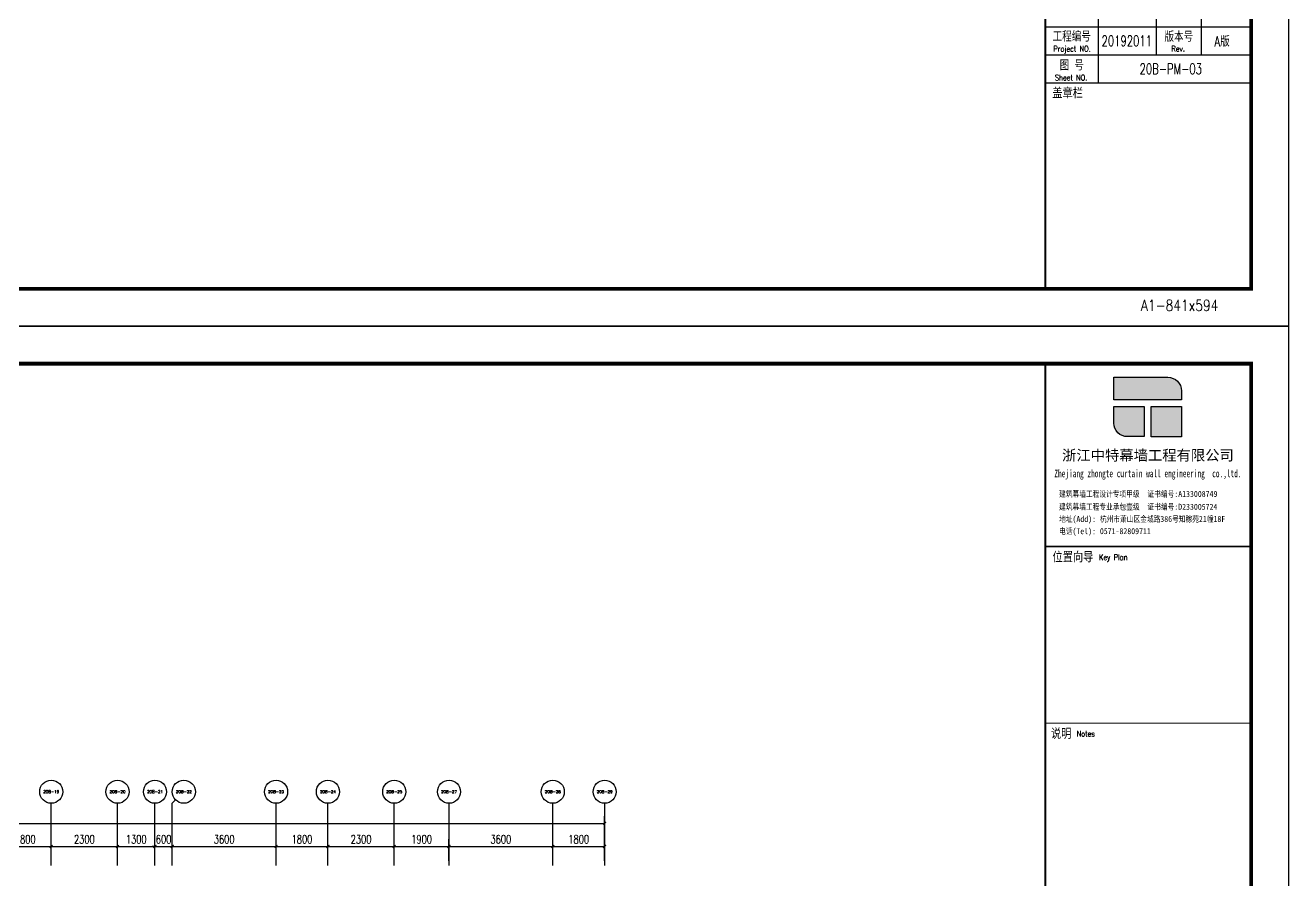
# Model space of a CAD drawing. Extents: x 296441 to 853063, y 459050 to 1117990.
# Drawn here: x 647998 to 691829, y 671498 to 701155 of the extents above; entities that cross this region are included whole.
import ezdxf
from ezdxf.enums import TextEntityAlignment as Align

# ---------------------------------------------------------------- set-up
doc = ezdxf.new("R2010")
doc.units = 0
doc.header["$LTSCALE"] = 1000
for name, color, linetype in [('AXIS', 3, 'Continuous'), ('AXIS_TEXT', 7, 'Continuous'), ('G-GRID-IDEN', 4, 'Continuous'), ('G-GRID-TEXT', 33, 'Continuous'), ('PUB_DIM', 3, 'Continuous'), ('ZT1_通用--图框---PM、LM、DY、JD', 150, 'Continuous')]:
    doc.layers.add(name, color=color, linetype=linetype)
doc.styles.add('_TCH_AXIS', font='COMPLEX', dxfattribs={"bigfont": 'GBCBIG'})
doc.styles.add('_TCH_DIM_T3', font='SIMPLEX', dxfattribs={"width": 0.705882, "bigfont": 'GBCBIG'})
doc.styles.add('GOA_04_COMPLEX_1.00', font='complex.shx')
doc.styles.add('ZT_图框1', font='ROMANS', dxfattribs={"width": 0.8, "bigfont": 'CHINESE'})
doc.styles.add('ZT_图框2', font='', dxfattribs={"width": 0.8})
doc.styles.get('ZT_图框2').set_extended_font_data('NSimSun')
doc.dimstyles.new('_TCH_ARCH&&100', dxfattribs={"dimtxt": 297.5, "dimasz": 100, "dimexe": 250, "dimexo": 300, "dimgap": 100, "dimtad": 1, "dimdec": 0, "dimzin": 0, "dimdsep": 46, "dimtxsty": '_TCH_DIM_T3', "dimblk": 'ARCHTICK', "dimcen": 0.09, "dimclrt": 7, "dimazin": 2, "dimtfac": 1, "dimtdec": 0, "dimtix": 1, "dimtmove": 2, "dimatfit": 3, "dimfxl": 0, "dimtolj": 1, "dimtzin": 0, "dimarcsym": 0})

# ---------------------------------------------------------------- blocks, each defined once
blk = doc.blocks.new('_AXISO')
at = {"layer": 'G-GRID-IDEN'}
blk.add_circle((0, 0), 0.5, dxfattribs=at)
at = {"layer": 'G-GRID-TEXT', "style": 'GOA_04_COMPLEX_1.00', "width": 1.041667}
blk.add_attdef('A', text='', height=0.56, dxfattribs=at).set_placement((-0.25, -0.28), (0.25, -0.28), align=Align.FIT)
blk = doc.blocks.new('_ArchTick')
at = {"color": 0, "linetype": 'ByBlock', "const_width": 0.4}
blk.add_lwpolyline([(-0.5, -0.5), (0.5, 0.5)], dxfattribs=at)
blk = doc.blocks.new('*D291')
at = {"layer": 'Defpoints', "color": 0, "transparency": 16777216}
for p in [(668098, 673453), (608698, 671992), (668098, 671992)]:
    blk.add_point(p, dxfattribs=at)
at = {"layer": 'PUB_DIM', "color": 0, "lineweight": -2, "transparency": 16777216}
for p, q in [((608698, 672292), (608698, 673703)), ((668098, 672292), (668098, 673703)), ((608698, 673453), (668098, 673453))]:
    blk.add_line(p, q, dxfattribs=at)
at = {"layer": 'PUB_DIM', "color": 0, "lineweight": -2, "transparency": 16777216, "xscale": 100, "yscale": 100, "zscale": 100, "rotation": 180}
blk.add_blockref('_ArchTick', (608698, 673453), dxfattribs=at)
at = {"layer": 'PUB_DIM', "color": 0, "lineweight": -2, "transparency": 16777216, "xscale": 100, "yscale": 100, "zscale": 100}
blk.add_blockref('_ArchTick', (668098, 673453), dxfattribs=at)
at = {"layer": 'PUB_DIM', "color": 7, "transparency": 16777216, "insert": (638398, 673702), "char_height": 297.5, "attachment_point": 5, "style": '_TCH_DIM_T3'}
blk.add_mtext('\\A1;59400', dxfattribs=at)
blk = doc.blocks.new('*D309')
at = {"layer": 'Defpoints', "color": 0, "transparency": 16777216}
for p in [(648898, 672653), (647098, 671853), (648898, 671853)]:
    blk.add_point(p, dxfattribs=at)
at = {"layer": 'PUB_DIM', "color": 0, "lineweight": -2, "transparency": 16777216}
for p, q in [((647098, 672153), (647098, 672903)), ((648898, 672153), (648898, 672903)), ((647098, 672653), (648898, 672653))]:
    blk.add_line(p, q, dxfattribs=at)
at = {"layer": 'PUB_DIM', "color": 0, "lineweight": -2, "transparency": 16777216, "xscale": 100, "yscale": 100, "zscale": 100, "rotation": 180}
blk.add_blockref('_ArchTick', (647098, 672653), dxfattribs=at)
at = {"layer": 'PUB_DIM', "color": 0, "lineweight": -2, "transparency": 16777216, "xscale": 100, "yscale": 100, "zscale": 100}
blk.add_blockref('_ArchTick', (648898, 672653), dxfattribs=at)
at = {"layer": 'PUB_DIM', "color": 7, "transparency": 16777216, "insert": (647998, 672902), "char_height": 297.5, "attachment_point": 5, "style": '_TCH_DIM_T3'}
blk.add_mtext('\\A1;1800', dxfattribs=at)
blk = doc.blocks.new('*D310')
at = {"layer": 'Defpoints', "color": 0, "transparency": 16777216}
for p in [(651198, 672653), (648898, 671853), (651198, 671853)]:
    blk.add_point(p, dxfattribs=at)
at = {"layer": 'PUB_DIM', "color": 0, "lineweight": -2, "transparency": 16777216}
for p, q in [((648898, 672153), (648898, 672903)), ((651198, 672153), (651198, 672903)), ((648898, 672653), (651198, 672653))]:
    blk.add_line(p, q, dxfattribs=at)
at = {"layer": 'PUB_DIM', "color": 0, "lineweight": -2, "transparency": 16777216, "xscale": 100, "yscale": 100, "zscale": 100, "rotation": 180}
blk.add_blockref('_ArchTick', (648898, 672653), dxfattribs=at)
at = {"layer": 'PUB_DIM', "color": 0, "lineweight": -2, "transparency": 16777216, "xscale": 100, "yscale": 100, "zscale": 100}
blk.add_blockref('_ArchTick', (651198, 672653), dxfattribs=at)
at = {"layer": 'PUB_DIM', "color": 7, "transparency": 16777216, "insert": (650048, 672902), "char_height": 297.5, "attachment_point": 5, "style": '_TCH_DIM_T3'}
blk.add_mtext('\\A1;2300', dxfattribs=at)
blk = doc.blocks.new('*D311')
at = {"layer": 'Defpoints', "color": 0, "transparency": 16777216}
for p in [(652498, 672653), (651198, 671853), (652498, 671853)]:
    blk.add_point(p, dxfattribs=at)
at = {"layer": 'PUB_DIM', "color": 0, "lineweight": -2, "transparency": 16777216}
for p, q in [((651198, 672153), (651198, 672903)), ((652498, 672153), (652498, 672903)), ((651198, 672653), (652498, 672653))]:
    blk.add_line(p, q, dxfattribs=at)
at = {"layer": 'PUB_DIM', "color": 0, "lineweight": -2, "transparency": 16777216, "xscale": 100, "yscale": 100, "zscale": 100, "rotation": 180}
blk.add_blockref('_ArchTick', (651198, 672653), dxfattribs=at)
at = {"layer": 'PUB_DIM', "color": 0, "lineweight": -2, "transparency": 16777216, "xscale": 100, "yscale": 100, "zscale": 100}
blk.add_blockref('_ArchTick', (652498, 672653), dxfattribs=at)
at = {"layer": 'PUB_DIM', "color": 7, "transparency": 16777216, "insert": (651848, 672902), "char_height": 297.5, "attachment_point": 5, "style": '_TCH_DIM_T3'}
blk.add_mtext('\\A1;1300', dxfattribs=at)
blk = doc.blocks.new('*D312')
at = {"layer": 'Defpoints', "color": 0, "transparency": 16777216}
for p in [(653098, 672653), (652498, 671853), (653098, 671853)]:
    blk.add_point(p, dxfattribs=at)
at = {"layer": 'PUB_DIM', "color": 0, "lineweight": -2, "transparency": 16777216}
for p, q in [((652498, 672153), (652498, 672903)), ((653098, 672153), (653098, 672903)), ((652498, 672653), (652398, 672653)), ((652498, 672653), (653098, 672653)), ((653098, 672653), (653198, 672653))]:
    blk.add_line(p, q, dxfattribs=at)
at = {"layer": 'PUB_DIM', "color": 0, "lineweight": -2, "transparency": 16777216, "xscale": 100, "yscale": 100, "zscale": 100}
blk.add_blockref('_ArchTick', (652498, 672653), dxfattribs=at)
at = {"layer": 'PUB_DIM', "color": 0, "lineweight": -2, "transparency": 16777216, "xscale": 100, "yscale": 100, "zscale": 100, "rotation": 180}
blk.add_blockref('_ArchTick', (653098, 672653), dxfattribs=at)
at = {"layer": 'PUB_DIM', "color": 7, "transparency": 16777216, "insert": (652798, 672902), "char_height": 297.5, "attachment_point": 5, "style": '_TCH_DIM_T3'}
blk.add_mtext('\\A1;600', dxfattribs=at)
blk = doc.blocks.new('*D313')
at = {"layer": 'Defpoints', "color": 0, "transparency": 16777216}
for p in [(656698, 672653), (653098, 671853), (656698, 671853)]:
    blk.add_point(p, dxfattribs=at)
at = {"layer": 'PUB_DIM', "color": 0, "lineweight": -2, "transparency": 16777216}
for p, q in [((653098, 672153), (653098, 672903)), ((656698, 672153), (656698, 672903)), ((653098, 672653), (656698, 672653))]:
    blk.add_line(p, q, dxfattribs=at)
at = {"layer": 'PUB_DIM', "color": 0, "lineweight": -2, "transparency": 16777216, "xscale": 100, "yscale": 100, "zscale": 100, "rotation": 180}
blk.add_blockref('_ArchTick', (653098, 672653), dxfattribs=at)
at = {"layer": 'PUB_DIM', "color": 0, "lineweight": -2, "transparency": 16777216, "xscale": 100, "yscale": 100, "zscale": 100}
blk.add_blockref('_ArchTick', (656698, 672653), dxfattribs=at)
at = {"layer": 'PUB_DIM', "color": 7, "transparency": 16777216, "insert": (654898, 672902), "char_height": 297.5, "attachment_point": 5, "style": '_TCH_DIM_T3'}
blk.add_mtext('\\A1;3600', dxfattribs=at)
blk = doc.blocks.new('*D314')
at = {"layer": 'Defpoints', "color": 0, "transparency": 16777216}
for p in [(658498, 672653), (656698, 671853), (658498, 671853)]:
    blk.add_point(p, dxfattribs=at)
at = {"layer": 'PUB_DIM', "color": 0, "lineweight": -2, "transparency": 16777216}
for p, q in [((656698, 672153), (656698, 672903)), ((658498, 672153), (658498, 672903)), ((656698, 672653), (658498, 672653))]:
    blk.add_line(p, q, dxfattribs=at)
at = {"layer": 'PUB_DIM', "color": 0, "lineweight": -2, "transparency": 16777216, "xscale": 100, "yscale": 100, "zscale": 100, "rotation": 180}
blk.add_blockref('_ArchTick', (656698, 672653), dxfattribs=at)
at = {"layer": 'PUB_DIM', "color": 0, "lineweight": -2, "transparency": 16777216, "xscale": 100, "yscale": 100, "zscale": 100}
blk.add_blockref('_ArchTick', (658498, 672653), dxfattribs=at)
at = {"layer": 'PUB_DIM', "color": 7, "transparency": 16777216, "insert": (657598, 672902), "char_height": 297.5, "attachment_point": 5, "style": '_TCH_DIM_T3'}
blk.add_mtext('\\A1;1800', dxfattribs=at)
blk = doc.blocks.new('*D315')
at = {"layer": 'Defpoints', "color": 0, "transparency": 16777216}
for p in [(660798, 672653), (658498, 671853), (660798, 671853)]:
    blk.add_point(p, dxfattribs=at)
at = {"layer": 'PUB_DIM', "color": 0, "lineweight": -2, "transparency": 16777216}
for p, q in [((658498, 672153), (658498, 672903)), ((660798, 672153), (660798, 672903)), ((658498, 672653), (660798, 672653))]:
    blk.add_line(p, q, dxfattribs=at)
at = {"layer": 'PUB_DIM', "color": 0, "lineweight": -2, "transparency": 16777216, "xscale": 100, "yscale": 100, "zscale": 100, "rotation": 180}
blk.add_blockref('_ArchTick', (658498, 672653), dxfattribs=at)
at = {"layer": 'PUB_DIM', "color": 0, "lineweight": -2, "transparency": 16777216, "xscale": 100, "yscale": 100, "zscale": 100}
blk.add_blockref('_ArchTick', (660798, 672653), dxfattribs=at)
at = {"layer": 'PUB_DIM', "color": 7, "transparency": 16777216, "insert": (659648, 672902), "char_height": 297.5, "attachment_point": 5, "style": '_TCH_DIM_T3'}
blk.add_mtext('\\A1;2300', dxfattribs=at)
blk = doc.blocks.new('*D316')
at = {"layer": 'Defpoints', "color": 0, "transparency": 16777216}
for p in [(662698, 672653), (660798, 671853), (662698, 671853)]:
    blk.add_point(p, dxfattribs=at)
at = {"layer": 'PUB_DIM', "color": 0, "lineweight": -2, "transparency": 16777216}
for p, q in [((660798, 672153), (660798, 672903)), ((662698, 672153), (662698, 672903)), ((660798, 672653), (662698, 672653))]:
    blk.add_line(p, q, dxfattribs=at)
at = {"layer": 'PUB_DIM', "color": 0, "lineweight": -2, "transparency": 16777216, "xscale": 100, "yscale": 100, "zscale": 100, "rotation": 180}
blk.add_blockref('_ArchTick', (660798, 672653), dxfattribs=at)
at = {"layer": 'PUB_DIM', "color": 0, "lineweight": -2, "transparency": 16777216, "xscale": 100, "yscale": 100, "zscale": 100}
blk.add_blockref('_ArchTick', (662698, 672653), dxfattribs=at)
at = {"layer": 'PUB_DIM', "color": 7, "transparency": 16777216, "insert": (661748, 672902), "char_height": 297.5, "attachment_point": 5, "style": '_TCH_DIM_T3'}
blk.add_mtext('\\A1;1900', dxfattribs=at)
blk = doc.blocks.new('*D317')
at = {"layer": 'Defpoints', "color": 0, "transparency": 16777216}
for p in [(666298, 672653), (662698, 671853), (666298, 671853)]:
    blk.add_point(p, dxfattribs=at)
at = {"layer": 'PUB_DIM', "color": 0, "lineweight": -2, "transparency": 16777216}
for p, q in [((662698, 672153), (662698, 672903)), ((666298, 672153), (666298, 672903)), ((662698, 672653), (666298, 672653))]:
    blk.add_line(p, q, dxfattribs=at)
at = {"layer": 'PUB_DIM', "color": 0, "lineweight": -2, "transparency": 16777216, "xscale": 100, "yscale": 100, "zscale": 100, "rotation": 180}
blk.add_blockref('_ArchTick', (662698, 672653), dxfattribs=at)
at = {"layer": 'PUB_DIM', "color": 0, "lineweight": -2, "transparency": 16777216, "xscale": 100, "yscale": 100, "zscale": 100}
blk.add_blockref('_ArchTick', (666298, 672653), dxfattribs=at)
at = {"layer": 'PUB_DIM', "color": 7, "transparency": 16777216, "insert": (664498, 672902), "char_height": 297.5, "attachment_point": 5, "style": '_TCH_DIM_T3'}
blk.add_mtext('\\A1;3600', dxfattribs=at)
blk = doc.blocks.new('*D318')
at = {"layer": 'Defpoints', "color": 0, "transparency": 16777216}
for p in [(668098, 672653), (666298, 671853), (668098, 671853)]:
    blk.add_point(p, dxfattribs=at)
at = {"layer": 'PUB_DIM', "color": 0, "lineweight": -2, "transparency": 16777216}
for p, q in [((666298, 672153), (666298, 672903)), ((668098, 672153), (668098, 672903)), ((666298, 672653), (668098, 672653))]:
    blk.add_line(p, q, dxfattribs=at)
at = {"layer": 'PUB_DIM', "color": 0, "lineweight": -2, "transparency": 16777216, "xscale": 100, "yscale": 100, "zscale": 100, "rotation": 180}
blk.add_blockref('_ArchTick', (666298, 672653), dxfattribs=at)
at = {"layer": 'PUB_DIM', "color": 0, "lineweight": -2, "transparency": 16777216, "xscale": 100, "yscale": 100, "zscale": 100}
blk.add_blockref('_ArchTick', (668098, 672653), dxfattribs=at)
at = {"layer": 'PUB_DIM', "color": 7, "transparency": 16777216, "insert": (667198, 672902), "char_height": 297.5, "attachment_point": 5, "style": '_TCH_DIM_T3'}
blk.add_mtext('\\A1;1800', dxfattribs=at)
blk = doc.blocks.new('中特logo标记')
h = blk.add_hatch(color=156)
edge = h.paths.add_edge_path()
edge.add_line((-36.57, -3.65), (-22.17, -3.65))
edge.add_arc((-22.17, -7.25), 3.6, 0, 90, ccw=False)
edge.add_line((-18.57, -7.25), (-18.57, -9.65))
edge.add_line((-18.57, -9.65), (-36.57, -9.65))
edge.add_line((-36.57, -9.65), (-36.57, -3.65))
h = blk.add_hatch(color=156)
edge = h.paths.add_edge_path()
edge.add_line((-36.57, -11.45), (-28.47, -11.45))
edge.add_line((-28.47, -11.45), (-28.47, -19.48))
edge.add_line((-28.47, -19.48), (-32.97, -19.48))
edge.add_arc((-32.97, -15.88), 3.6, 180, 270, ccw=False)
edge.add_line((-36.57, -15.88), (-36.57, -11.45))
blk.add_hatch(color=32).paths.add_polyline_path([(-26.67, -11.45), (-18.57, -11.45), (-18.57, -19.55), (-26.67, -19.55)])
blk.add_lwpolyline([(-54.94, 0), (0, 0), (0, -48.84), (-54.94, -48.84)], close=True)
at = {"color": 156}
for points in [[(-36.57, -3.65), (-22.17, -3.65, -0.414214), (-18.57, -7.25), (-18.57, -9.65), (-36.57, -9.65)], [(-36.57, -11.45), (-28.47, -11.45), (-28.47, -19.48), (-32.97, -19.48, -0.414214), (-36.57, -15.88)]]:
    blk.add_lwpolyline(points, format="xyb", close=True, dxfattribs=at)
at = {"color": 32}
blk.add_lwpolyline([(-26.67, -11.45), (-18.57, -11.45), (-18.57, -19.55), (-26.67, -19.55)], close=True, dxfattribs=at)
at = {"style": 'ZT_图框2'}
blk.add_text('浙江中特幕墙工程有限公司', height=2.8, dxfattribs=at).set_placement((-27.5, -25.86), align=Align.CENTER)
at = {"style": 'ZT_图框2', "width": 0.6}
blk.add_text('Zhejiang zhongte curtain wall engineering  co.,ltd.', height=2, dxfattribs=at).set_placement((-27.5, -30.32), align=Align.CENTER)
at = {"style": 'ZT_图框2', "width": 0.8}
for s, p in [('建筑幕墙工程设计专项甲级  证书编号:A133008749', (-51.22, -35.58)), ('地址(Add): 杭州市萧山区金城路386号知稼苑21幢18F', (-51.22, -42.27)), ('建筑幕墙工程专业承包壹级  证书编号:D233005724', (-51.22, -39.01)), ('电话(Tel): 0571-82809711', (-51.22, -45.52))]:
    blk.add_text(s, height=1.6, dxfattribs=at).set_placement(p)
blk = doc.blocks.new('ZT_A1标准图框')
for p, q in [((790.17, -506.58), (790.17, -529.05)), ((805.66, -506.58), (805.66, -521.56)), ((817.64, -506.58), (817.64, -521.56)), ((776.05, -514.07), (831, -514.07)), ((776.05, -521.56), (831, -521.56)), ((776.05, -529.05), (831, -529.05)), ((776.05, -529.05), (831, -529.05))]:
    blk.add_line(p, q)
for points in [[(0, -594), (841, -594), (841, 0), (0, 0)], [(776.06, -10), (831, -10), (831, -58.84), (776.06, -58.84)], [(776.06, -10), (831, -10), (831, -58.84), (776.06, -58.84)]]:
    blk.add_lwpolyline(points, close=True)
at = {"const_width": 1}
blk.add_lwpolyline([(25, -584), (831, -584), (831, -10), (25, -10)], close=True, dxfattribs=at)
for points, const_width in [([(776.05, -10), (776.05, -584)], 0.5), ([(775.99, -58.84), (830.99, -58.84)], 0.35), ([(776, -58.84), (831, -58.84)], 0.35), ([(776, -58.84), (831, -58.84)], 0.35), ([(776, -58.84), (831, -58.84)], 0.35), ([(776, -58.84), (831, -58.84)], 0.35), ([(776, -58.84), (831, -58.84)], 0.35), ([(775.99, -105.98), (830.99, -105.98)], 0.35)]:
    blk.add_lwpolyline(points, dxfattribs=dict(const_width=const_width))
blk.add_blockref('中特logo标记', (830.93, -10))
for s, height, style, width, p in [('位置向导', 2.5, 'ZT_图框2', 0.8, (783.41, -62.78)), ('Key Plan', 1.5, 'ZT_图框1', 0.7, (794.18, -62.42)), ('说明', 2.5, 'ZT_图框2', 0.8, (780.26, -109.92)), ('Notes', 1.5, 'ZT_图框1', 0.7, (786.84, -109.56)), ('工程编号', 2.8, 'ZT_图框1', 0.7, (783.1, -518.01)), ('版本号', 2.8, 'ZT_图框1', 0.7, (811.67, -518.07)), ('Project NO.', 1.5, 'ZT_图框1', 0.7, (783.18, -520.69)), ('Rev.', 1.5, 'ZT_图框1', 0.7, (811.5, -520.66)), ('图 号', 2.8, 'ZT_图框1', 0.7, (783.1, -525.73)), ('Sheet NO.', 1.5, 'ZT_图框1', 0.7, (782.93, -528.38)), ('盖章栏', 2.5, 'ZT_图框2', 0.8, (782.01, -532.9))]:
    blk.add_text(s, height=height, dxfattribs=dict(style=style, width=width)).set_placement(p, align=Align.CENTER)
at = {"color": 190, "style": 'ZT_图框1', "width": 0.7}
blk.add_text('20192011', height=2.8, dxfattribs=at).set_placement((797.78, -517.8), align=Align.MIDDLE)
at = {"linetype": 'ByBlock', "style": 'ZT_图框1', "width": 0.8}
blk.add_text('A1-841x594', height=2.997, dxfattribs=at).set_placement((801.55, -589.94))
at = {"color": 70, "ltscale": 0.3, "style": 'ZT_图框1', "flags": 8}
for tag, width, p in [('子项名称', 0.65, (803.53, -431.64)), ('图名', 0.8, (803.53, -450.79))]:
    blk.add_attdef(tag, text='', height=3.5, dxfattribs=dict(at, width=width)).set_placement(p, align=Align.MIDDLE)
at = {"color": 70, "style": 'ZT_图框1', "width": 0.7, "flags": 8}
for tag, p in [('比例', (823.26, -510.32)), ('版本', (823.22, -517.8)), ('图号', (809.52, -525.31))]:
    blk.add_attdef(tag, text='', height=2.8, dxfattribs=at).set_placement(p, align=Align.MIDDLE)

msp = doc.modelspace()

# ---------------------------------------------------------------- linework, layer by layer
at = {"layer": 'AXIS'}
for p, q in [((648898.5, 671992.3), (648898.5, 674153.2)), ((651198.5, 671992.3), (651198.5, 674153.2)), ((652498.5, 671992.3), (652498.5, 674153.2)), ((653215.6, 674270.4), (653098.5, 674153.2)), ((653098.5, 671992.3), (653098.5, 674153.2)), ((656698.5, 671992.3), (656698.5, 674153.2)), ((658498.5, 671992.3), (658498.5, 674153.2)), ((660798.5, 671992.3), (660798.5, 674153.2)), ((662698.5, 671992.3), (662698.5, 674153.2)), ((666298.5, 671992.3), (666298.5, 674153.2)), ((668098.5, 671992.3), (668098.5, 674153.2))]:
    msp.add_line(p, q, dxfattribs=at)

# ---------------------------------------------------------------- block references
ref = msp.add_blockref('_AXISO', (648898.5, 674553.2), dxfattribs=dict(at, xscale=800, yscale=800, zscale=800))
ref.add_attrib('A', '20B-19', dxfattribs={"layer": 'AXIS_TEXT', "height": 98.93, "style": '_TCH_AXIS'}).set_placement((648622.9, 674503.8), (649174.1, 674503.8), align=Align.FIT)
ref = msp.add_blockref('_AXISO', (651198.5, 674553.2), dxfattribs=dict(at, xscale=800, yscale=800, zscale=800))
ref.add_attrib('A', '20B-20', dxfattribs={"layer": 'AXIS_TEXT', "height": 95, "style": '_TCH_AXIS'}).set_placement((650922.5, 674505.7), (651474.4, 674505.7), align=Align.FIT)
ref = msp.add_blockref('_AXISO', (652498.5, 674553.2), dxfattribs=dict(at, xscale=800, yscale=800, zscale=800))
ref.add_attrib('A', '20B-21', dxfattribs={"layer": 'AXIS_TEXT', "height": 98.93, "style": '_TCH_AXIS'}).set_placement((652222.9, 674503.8), (652774.1, 674503.8), align=Align.FIT)
ref = msp.add_blockref('_AXISO', (653498.5, 674553.2), dxfattribs=dict(at, xscale=800, yscale=800, zscale=800))
ref.add_attrib('A', '20B-22', dxfattribs={"layer": 'AXIS_TEXT', "height": 95, "style": '_TCH_AXIS'}).set_placement((653222.5, 674505.7), (653774.4, 674505.7), align=Align.FIT)
ref = msp.add_blockref('_AXISO', (656698.5, 674553.2), dxfattribs=dict(at, xscale=800, yscale=800, zscale=800))
ref.add_attrib('A', '20B-23', dxfattribs={"layer": 'AXIS_TEXT', "height": 95, "style": '_TCH_AXIS'}).set_placement((656422.5, 674505.7), (656974.4, 674505.7), align=Align.FIT)
ref = msp.add_blockref('_AXISO', (658498.5, 674553.2), dxfattribs=dict(at, xscale=800, yscale=800, zscale=800))
ref.add_attrib('A', '20B-24', dxfattribs={"layer": 'AXIS_TEXT', "height": 93.51, "style": '_TCH_AXIS'}).set_placement((658222.4, 674506.5), (658774.5, 674506.5), align=Align.FIT)
ref = msp.add_blockref('_AXISO', (660798.5, 674553.2), dxfattribs=dict(at, xscale=800, yscale=800, zscale=800))
ref.add_attrib('A', '20B-25', dxfattribs={"layer": 'AXIS_TEXT', "height": 95, "style": '_TCH_AXIS'}).set_placement((660522.5, 674505.7), (661074.4, 674505.7), align=Align.FIT)
ref = msp.add_blockref('_AXISO', (662698.5, 674553.2), dxfattribs=dict(at, xscale=800, yscale=800, zscale=800))
ref.add_attrib('A', '20B-27', dxfattribs={"layer": 'AXIS_TEXT', "height": 95, "style": '_TCH_AXIS'}).set_placement((662422.5, 674505.7), (662974.4, 674505.7), align=Align.FIT)
ref = msp.add_blockref('_AXISO', (666298.5, 674553.2), dxfattribs=dict(at, xscale=800, yscale=800, zscale=800))
ref.add_attrib('A', '20B-28', dxfattribs={"layer": 'AXIS_TEXT', "height": 95, "style": '_TCH_AXIS'}).set_placement((666022.5, 674505.7), (666574.4, 674505.7), align=Align.FIT)
ref = msp.add_blockref('_AXISO', (668098.5, 674553.2), dxfattribs=dict(at, xscale=800, yscale=800, zscale=800))
ref.add_attrib('A', '20B-29', dxfattribs={"layer": 'AXIS_TEXT', "height": 95, "style": '_TCH_AXIS'}).set_placement((667822.5, 674505.7), (668374.4, 674505.7), align=Align.FIT)
at = {"layer": 'ZT1_通用--图框---PM、LM、DY、JD', "ltscale": 10}
ref = msp.add_blockref('ZT_A1标准图框', (582499.1, 767930), dxfattribs=dict(at, xscale=130, yscale=130, zscale=130))
ref.add_attrib('图号', '20B-PM-03', dxfattribs={"layer": '0', "color": 70, "height": 364, "style": 'ZT_图框1', "width": 0.7}).set_placement((687736.9, 699640), align=Align.MIDDLE)
ref.add_attrib('版本', 'A版', dxfattribs={"layer": '0', "color": 70, "height": 364, "style": 'ZT_图框1', "width": 0.7}).set_placement((689517.7, 700616.5), align=Align.MIDDLE)
at = {"layer": 'ZT1_通用--图框---PM、LM、DY、JD', "ltscale": 10, "xscale": 130, "yscale": 130, "zscale": 130}
msp.add_blockref('ZT_A1标准图框', (582499.1, 690710), dxfattribs=at)

# ---------------------------------------------------------------- dimensions: what is measured, and where the dimension line sits
at = {"layer": 'PUB_DIM'}
for p1, p2, distance, picture, middle in [((608698.5, 671992.3), (668098.5, 671992.3), 1461, '*D291', (638398.5, 673702)), ((647098.5, 671853.2), (648898.5, 671853.2), 800, '*D309', (647998.5, 672902)), ((648898.5, 671853.2), (651198.5, 671853.2), 800, '*D310', (650048.5, 672902)), ((651198.5, 671853.2), (652498.5, 671853.2), 800, '*D311', (651848.5, 672902)), ((652498.5, 671853.2), (653098.5, 671853.2), 800, '*D312', (652798.5, 672902)), ((653098.5, 671853.2), (656698.5, 671853.2), 800, '*D313', (654898.5, 672902)), ((656698.5, 671853.2), (658498.5, 671853.2), 800, '*D314', (657598.5, 672902)), ((658498.5, 671853.2), (660798.5, 671853.2), 800, '*D315', (659648.5, 672902)), ((660798.5, 671853.2), (662698.5, 671853.2), 800, '*D316', (661748.5, 672902)), ((662698.5, 671853.2), (666298.5, 671853.2), 800, '*D317', (664498.5, 672902)), ((666298.5, 671853.2), (668098.5, 671853.2), 800, '*D318', (667198.5, 672902))]:
    dim = msp.add_aligned_dim(p1=p1, p2=p2, distance=distance, dimstyle='_TCH_ARCH&&100', dxfattribs=at)
    dim.commit()
    dim.dimension.update_dxf_attribs({"geometry": picture, "text_midpoint": middle})

doc.saveas('drawing.dxf')
